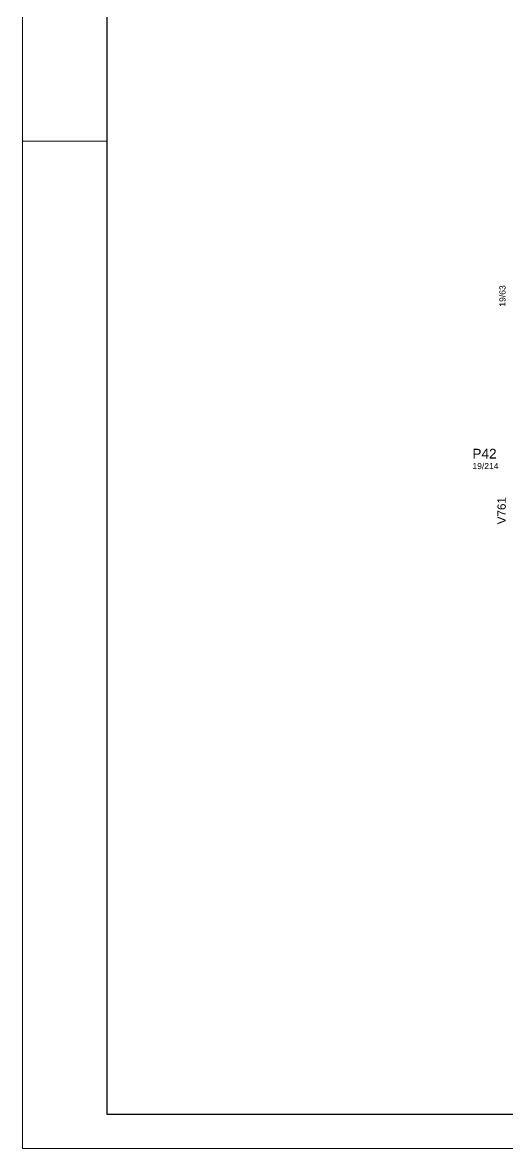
# Model space of a CAD drawing. Extents: x 4150 to 8661, y -614 to 3008.
# Drawn here: x 4150 to 5022, y -614 to 1410 of the extents above; entities that cross this region are included whole.
import ezdxf

# ---------------------------------------------------------------- set-up
doc = ezdxf.new("R2010")
doc.units = 0
doc.layers.add('FOLHA', color=255, linetype='Continuous', lineweight=5)
for name, color, linetype in [('MTH-DIM-PILAR', 3, 'Continuous'), ('MTH-DIM-VIGA', 3, 'Continuous'), ('MTH-TIT1-PILAR', 5, 'Continuous'), ('MTH-TIT1-VIGA', 5, 'Continuous')]:
    doc.layers.add(name, color=color, linetype=linetype)
doc.styles.add('TQS_ARIAL', font='arial.ttf')

msp = doc.modelspace()

# ---------------------------------------------------------------- hatches: boundary and pattern name
h = msp.add_hatch()
h.set_pattern_fill('ANGLE', color=256)
h.set_pattern_definition([(0, (0, 0), (0, 6.985), [5.08, -1.905]), (90, (0, 0), (-6.985, 4e-16), [5.08, -1.905])])
h.paths.add_polyline_path([(4826.65, 880.32), (4826.65, 904.63), (4808.13, 904.63), (4808.13, 880.32)], flags=9)

# ---------------------------------------------------------------- linework, layer by layer
at = {"color": 30}
for p, q in [((4302.54, -552.63), (4302.54, 2946.69)), ((8600.49, -552.63), (4302.54, -552.63))]:
    msp.add_line(p, q, dxfattribs=at)
at = {"layer": 'FOLHA', "lineweight": 5}
msp.add_line((4150.13, -613.6), (4150.13, 3007.66), dxfattribs=at)
at = {"layer": 'FOLHA'}
for p, q in [((4302.54, 1197.03), (4150.13, 1197.03)), ((8661.45, -613.6), (4150.13, -613.6))]:
    msp.add_line(p, q, dxfattribs=at)

# ---------------------------------------------------------------- texts
at = {"layer": 'MTH-DIM-PILAR', "linetype": 'Continuous', "style": 'TQS_ARIAL'}
msp.add_text('19/214', height=11, dxfattribs=at).set_placement((4959.11, 607.56))
at = {"layer": 'MTH-DIM-VIGA', "linetype": 'Continuous', "style": 'TQS_ARIAL'}
msp.add_text('19/63', height=11, rotation=90, dxfattribs=at).set_placement((5018.57, 899.55))
at = {"layer": 'MTH-TIT1-PILAR', "linetype": 'Continuous', "style": 'TQS_ARIAL'}
msp.add_text('P42', height=17.5, dxfattribs=at).set_placement((4959.11, 626.56))
at = {"layer": 'MTH-TIT1-VIGA', "linetype": 'Continuous', "style": 'TQS_ARIAL'}
msp.add_text('V761', height=15, rotation=90, dxfattribs=at).set_placement((5019.07, 508.36))

doc.saveas('drawing.dxf')
